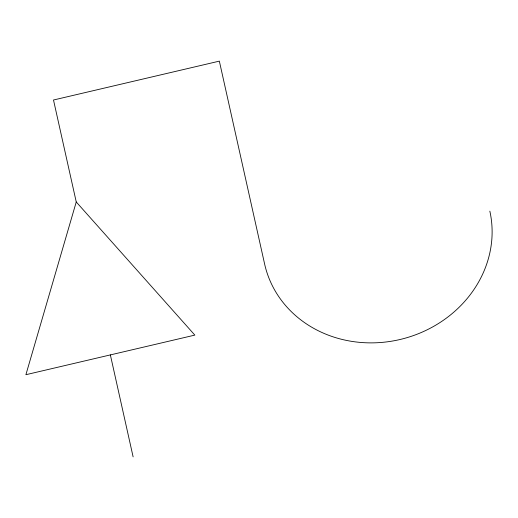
<?xml version="1.0" encoding="UTF-8"?>
<svg xmlns="http://www.w3.org/2000/svg" width="518" height="518" viewBox="0 0 518 518"><rect width="100%" height="100%" fill="white"/><g stroke="black" fill="none" stroke-linecap="round" stroke-linejoin="round"><path stroke-width="0.78" d="M76.25 201.968L25.9 374.708L194.839 335.107L76.25 201.968L53.496 100.006L219.347 61.13L264.601 263.953A115.708 104.435 -15.9 0 0 399.974 339.517A115.708 104.435 -15.9 0 0 489.847 211.156M110.366 354.908L133.12 456.87"/></g></svg>
